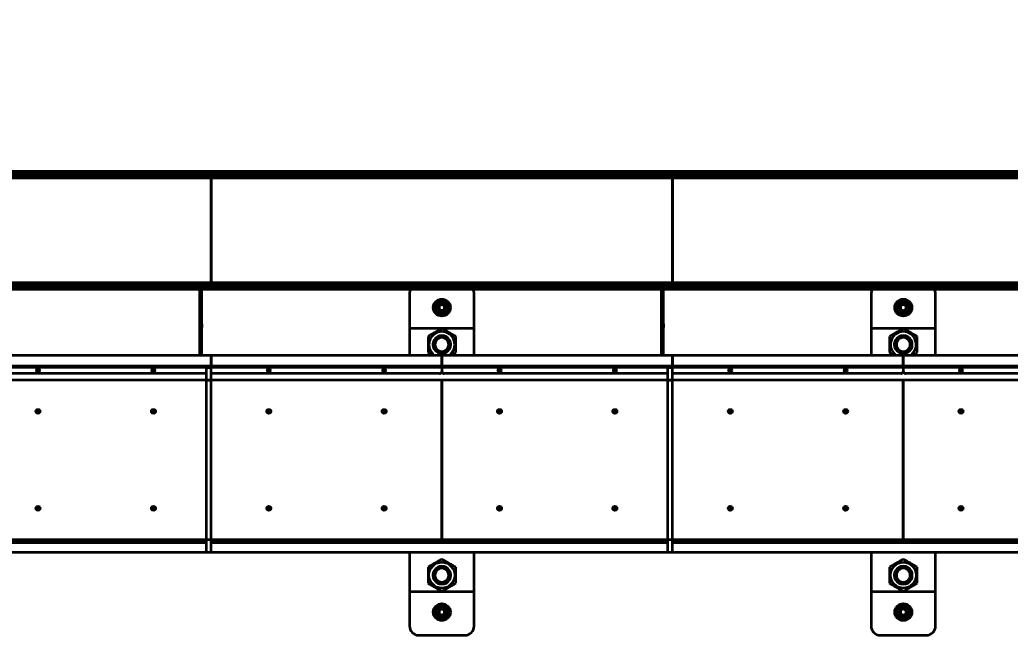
# Model space of a CAD drawing. Header units: millimetres. Extents: x 0 to 420, y 0 to 297.
# Drawn here: x 167.17 to 188.63, y 159.39 to 172.73 of the extents above; entities that cross this region are included whole.
import ezdxf

# ---------------------------------------------------------------- set-up
doc = ezdxf.new("R2010")
doc.units = ezdxf.units.MM
doc.layers.add('尺寸线层', color=150, linetype='Continuous')
doc.styles.add('SLDTEXTSTYLE2', font='TXT', dxfattribs={"width": 0.7})
doc.dimstyles.new('SLDDIMSTYLE0', dxfattribs={"dimtxt": 3.5, "dimasz": 3.302, "dimexe": 0, "dimexo": 0.0625, "dimgap": 0.875, "dimtad": 1, "dimdec": 1, "dimlfac": 100, "dimrnd": 1e-09, "dimzin": 12, "dimdsep": 46, "dimtxsty": 'SLDTEXTSTYLE2', "dimsah": 1, "dimcen": 0.09, "dimadec": 0, "dimazin": 3, "dimtfac": 1, "dimtdec": 3, "dimtofl": 0, "dimtmove": 0, "dimatfit": 3, "dimfxl": 0, "dimfrac": 2, "dimtolj": 1, "dimtzin": 12, "dimarcsym": 0})

# ---------------------------------------------------------------- blocks, each defined once
blk = doc.blocks.new('_D_6')
at = {"layer": '尺寸线层'}
for p, q in [((91.215, 164.917), (91.215, 234.192)), ((321.315, 165.187), (321.315, 234.192)), ((321.315, 233.192), (91.215, 233.192))]:
    blk.add_line(p, q, dxfattribs=at)
for points in [[(91.215, 233.192), (94.517, 232.684), (94.517, 233.7)], [(321.315, 233.192), (318.013, 233.7), (318.013, 232.684)]]:
    blk.add_solid(points, dxfattribs=at)
at = {"layer": '尺寸线层', "insert": (205.173, 237.704), "char_height": 3.5, "attachment_point": 1, "style": 'SLDTEXTSTYLE2'}
blk.add_mtext('23010', dxfattribs=at)
blk = doc.blocks.new('_D_7')
at = {"layer": '尺寸线层'}
for p, q in [((70.597, 160.402), (70.597, 246.192)), ((332.816, 175.117), (332.816, 246.192)), ((332.816, 245.192), (70.597, 245.192))]:
    blk.add_line(p, q, dxfattribs=at)
for points in [[(70.597, 245.192), (73.899, 244.684), (73.899, 245.7)], [(332.816, 245.192), (329.514, 245.7), (329.514, 244.684)]]:
    blk.add_solid(points, dxfattribs=at)
at = {"layer": '尺寸线层', "insert": (202.876, 249.704), "char_height": 3.5, "attachment_point": 1, "style": 'SLDTEXTSTYLE2'}
blk.add_mtext('26221.85', dxfattribs=at)

msp = doc.modelspace()

# ---------------------------------------------------------------- linework, layer by layer
at = {"color": 7, "linetype": 'Continuous', "lineweight": 35}
for p, q in [((171.3154, 169.4422), (161.3154, 169.4422)), ((161.3154, 169.4372), (171.3154, 169.4372)), ((171.3154, 169.4019), (161.3154, 169.4019)), ((161.3154, 169.3976), (171.3154, 169.3976)), ((171.3154, 169.3429), (161.3154, 169.3429)), ((161.3154, 169.3422), (171.3154, 169.3422)), ((161.3154, 169.3372), (171.3154, 169.3372)), ((181.3154, 169.4422), (171.3154, 169.4422)), ((171.3154, 169.4372), (171.3154, 169.4422)), ((171.3154, 169.4422), (171.3154, 169.4372)), ((171.3154, 169.4372), (171.3154, 169.4019)), ((171.3154, 169.4372), (181.3154, 169.4372)), ((171.3154, 169.4019), (171.3154, 169.4372)), ((171.3154, 169.3976), (171.3154, 169.4019)), ((181.3154, 169.4019), (171.3154, 169.4019)), ((171.3154, 169.4019), (171.3154, 169.3976)), ((171.3154, 169.3976), (181.3154, 169.3976)), ((171.3154, 169.3976), (171.3154, 169.3429)), ((171.3154, 169.3429), (171.3154, 169.3976)), ((181.3154, 169.3429), (171.3154, 169.3429)), ((171.3154, 169.3422), (171.3154, 169.3429)), ((171.3154, 169.3429), (171.3154, 169.3422)), ((171.3154, 169.3422), (181.3154, 169.3422)), ((171.3154, 169.3422), (171.3154, 169.3372)), ((171.3154, 169.3372), (171.3154, 169.3422)), ((171.3154, 169.3372), (181.3154, 169.3372)), ((171.3154, 169.3372), (171.3154, 169.2972)), ((171.3154, 169.2972), (171.3154, 169.3372)), ((181.3154, 169.4422), (181.3154, 169.4372)), ((191.3154, 169.4422), (181.3154, 169.4422)), ((181.3154, 169.4372), (181.3154, 169.4422)), ((181.3154, 169.4019), (181.3154, 169.4372)), ((181.3154, 169.4372), (181.3154, 169.4019)), ((181.3154, 169.4372), (191.3154, 169.4372)), ((181.3154, 169.4019), (181.3154, 169.3976)), ((191.3154, 169.4019), (181.3154, 169.4019)), ((181.3154, 169.3976), (181.3154, 169.4019)), ((181.3154, 169.3429), (181.3154, 169.3976)), ((181.3154, 169.3976), (191.3154, 169.3976)), ((181.3154, 169.3976), (181.3154, 169.3429)), ((181.3154, 169.3429), (181.3154, 169.3422)), ((191.3154, 169.3429), (181.3154, 169.3429)), ((181.3154, 169.3422), (181.3154, 169.3429)), ((181.3154, 169.3372), (181.3154, 169.3422)), ((181.3154, 169.3422), (191.3154, 169.3422)), ((181.3154, 169.3422), (181.3154, 169.3372)), ((181.3154, 169.2972), (181.3154, 169.3372)), ((181.3154, 169.3372), (191.3154, 169.3372)), ((181.3154, 169.3372), (181.3154, 169.2972)), ((171.3154, 169.2972), (161.3154, 169.2972)), ((171.3154, 167.0372), (171.3154, 169.2972)), ((171.3154, 169.2972), (171.3154, 167.0372)), ((181.3154, 169.2972), (171.3154, 169.2972)), ((181.3154, 169.2972), (181.3154, 167.0372)), ((191.3154, 169.2972), (181.3154, 169.2972)), ((181.3154, 167.0372), (181.3154, 169.2972)), ((161.3154, 167.0372), (171.3154, 167.0372)), ((171.3154, 166.9972), (161.3154, 166.9972)), ((171.3154, 166.9922), (161.3154, 166.9922)), ((161.3154, 166.9916), (171.3154, 166.9916)), ((171.3154, 167.0372), (171.3154, 166.9972)), ((171.3154, 166.9972), (171.3154, 167.0372)), ((171.3154, 167.0372), (181.3154, 167.0372)), ((181.3154, 166.9972), (171.3154, 166.9972)), ((171.3154, 166.9972), (171.3154, 166.9922)), ((171.3154, 166.9922), (171.3154, 166.9972)), ((181.3154, 166.9922), (171.3154, 166.9922)), ((171.3154, 166.9916), (171.3154, 166.9922)), ((171.3154, 166.9922), (171.3154, 166.9916)), ((171.3154, 166.9916), (181.3154, 166.9916)), ((171.3154, 166.9916), (171.3154, 166.9369)), ((171.3154, 166.9369), (171.3154, 166.9916)), ((181.3154, 166.9972), (181.3154, 167.0372)), ((181.3154, 167.0372), (181.3154, 166.9972)), ((181.3154, 167.0372), (191.3154, 167.0372)), ((181.3154, 166.9922), (181.3154, 166.9972)), ((191.3154, 166.9972), (181.3154, 166.9972)), ((181.3154, 166.9972), (181.3154, 166.9922)), ((181.3154, 166.9922), (181.3154, 166.9916)), ((191.3154, 166.9922), (181.3154, 166.9922)), ((181.3154, 166.9916), (181.3154, 166.9922)), ((181.3154, 166.9369), (181.3154, 166.9916)), ((181.3154, 166.9916), (191.3154, 166.9916)), ((181.3154, 166.9916), (181.3154, 166.9369)), ((171.3154, 166.9369), (161.3154, 166.9369)), ((161.3154, 166.9326), (171.3154, 166.9326)), ((171.3154, 166.8972), (161.3154, 166.8972)), ((161.3154, 166.8922), (171.3154, 166.8922)), ((171.0654, 166.8922), (171.0654, 166.1403)), ((171.1154, 166.1403), (171.1154, 166.8922)), ((171.3154, 166.9326), (171.3154, 166.9369)), ((181.3154, 166.9369), (171.3154, 166.9369)), ((171.3154, 166.9369), (171.3154, 166.9326)), ((171.3154, 166.9326), (181.3154, 166.9326)), ((171.3154, 166.9326), (171.3154, 166.8972)), ((171.3154, 166.8972), (171.3154, 166.9326)), ((181.3154, 166.8972), (171.3154, 166.8972)), ((171.3154, 166.8922), (171.3154, 166.8972)), ((171.3154, 166.8972), (171.3154, 166.8922)), ((171.3154, 166.8922), (181.3154, 166.8922)), ((175.6154, 166.7922), (175.6154, 166.0422)), ((177.0154, 166.0422), (177.0154, 166.7922)), ((181.0654, 166.8922), (181.0654, 166.1403)), ((181.1154, 166.1403), (181.1154, 166.8922)), ((181.3154, 166.9369), (181.3154, 166.9326)), ((181.3154, 166.9326), (181.3154, 166.9369)), ((191.3154, 166.9369), (181.3154, 166.9369)), ((181.3154, 166.8972), (181.3154, 166.9326)), ((181.3154, 166.9326), (191.3154, 166.9326)), ((181.3154, 166.9326), (181.3154, 166.8972)), ((181.3154, 166.8972), (181.3154, 166.8922)), ((191.3154, 166.8972), (181.3154, 166.8972)), ((181.3154, 166.8922), (181.3154, 166.8972)), ((181.3154, 166.8922), (191.3154, 166.8922)), ((185.6154, 166.7922), (185.6154, 166.0422)), ((187.0154, 166.0422), (187.0154, 166.7922)), ((176.3154, 166.5615), (176.2554, 166.5269)), ((176.3754, 166.5269), (176.3154, 166.5615)), ((186.3154, 166.5615), (186.2554, 166.5269)), ((186.3754, 166.5269), (186.3154, 166.5615)), ((176.2554, 166.5269), (176.2554, 166.4576)), ((176.2554, 166.4576), (176.3154, 166.423)), ((176.3154, 166.423), (176.3754, 166.4576)), ((176.3754, 166.4576), (176.3754, 166.5269)), ((186.2554, 166.5269), (186.2554, 166.4576)), ((186.2554, 166.4576), (186.3154, 166.423)), ((186.3154, 166.423), (186.3754, 166.4576)), ((186.3754, 166.4576), (186.3754, 166.5269)), ((171.0654, 166.1403), (171.1154, 166.1403)), ((171.0654, 166.1403), (171.0654, 166.0622)), ((171.1154, 166.1403), (171.1154, 166.0622)), ((181.0654, 166.1403), (181.1154, 166.1403)), ((181.0654, 166.1403), (181.0654, 166.0622)), ((181.1154, 166.1403), (181.1154, 166.0622)), ((171.1154, 166.0622), (171.0654, 166.0622)), ((171.0654, 166.0622), (171.0654, 165.7223)), ((171.1154, 165.7223), (171.1154, 166.0622)), ((177.0154, 166.0422), (175.6154, 166.0422)), ((175.6154, 166.0422), (175.6154, 165.4622)), ((177.0154, 165.4622), (177.0154, 166.0422)), ((181.1154, 166.0622), (181.0654, 166.0622)), ((181.0654, 166.0622), (181.0654, 165.7223)), ((181.1154, 165.7223), (181.1154, 166.0622)), ((185.6154, 166.0422), (185.6154, 165.4622)), ((187.0154, 166.0422), (185.6154, 166.0422)), ((187.0154, 165.4622), (187.0154, 166.0422)), ((171.0654, 165.7223), (171.0654, 165.6442)), ((171.1154, 165.7223), (171.0654, 165.7223)), ((171.1154, 165.6442), (171.1154, 165.7223)), ((176.1465, 165.7897), (176.3154, 165.8872)), ((176.1465, 165.7897), (176.1465, 165.5947)), ((176.3154, 165.8872), (176.4842, 165.7897)), ((176.466, 165.7022), (176.4663, 165.6895)), ((176.4842, 165.7897), (176.4842, 165.5947)), ((181.1154, 165.7223), (181.0654, 165.7223)), ((181.0654, 165.7223), (181.0654, 165.6442)), ((181.1154, 165.6442), (181.1154, 165.7223)), ((186.1465, 165.7897), (186.3154, 165.8872)), ((186.1465, 165.7897), (186.1465, 165.5947)), ((186.3154, 165.8872), (186.4842, 165.7897)), ((186.466, 165.7022), (186.4663, 165.6895)), ((186.4842, 165.7897), (186.4842, 165.5947)), ((171.1154, 165.6442), (171.0654, 165.6442)), ((171.0654, 165.6442), (171.0654, 165.4622)), ((171.1154, 165.4622), (171.1154, 165.6442)), ((176.1465, 165.5947), (176.3154, 165.4972)), ((176.3154, 165.4972), (176.4842, 165.5947)), ((181.1154, 165.6442), (181.0654, 165.6442)), ((181.0654, 165.6442), (181.0654, 165.4622)), ((181.1154, 165.4622), (181.1154, 165.6442)), ((186.1465, 165.5947), (186.3154, 165.4972)), ((186.3154, 165.4972), (186.4842, 165.5947)), ((166.3154, 165.4622), (171.3154, 165.4622)), ((171.3154, 165.2222), (171.3154, 165.4622)), ((171.3154, 165.4622), (171.3154, 165.2222)), ((171.3154, 165.4622), (176.3154, 165.4622)), ((176.3154, 165.2222), (176.3154, 165.4622)), ((176.3154, 165.4622), (181.3154, 165.4622)), ((176.3154, 165.4622), (176.3154, 165.2222)), ((181.3154, 165.2222), (181.3154, 165.4622)), ((181.3154, 165.4622), (181.3154, 165.2222)), ((181.3154, 165.4622), (186.3154, 165.4622)), ((186.3154, 165.2222), (186.3154, 165.4622)), ((186.3154, 165.4622), (191.3154, 165.4622)), ((186.3154, 165.4622), (186.3154, 165.2222)), ((171.3154, 165.2222), (166.3154, 165.2222)), ((166.3154, 165.2022), (171.3154, 165.2022)), ((171.2154, 165.1922), (166.3154, 165.1922)), ((171.2154, 165.0622), (166.3654, 165.0622)), ((171.2154, 164.9172), (171.2154, 165.1922)), ((171.2154, 165.1922), (171.3154, 165.1922)), ((171.3154, 165.2222), (171.3154, 165.2022)), ((176.3154, 165.2222), (171.3154, 165.2222)), ((171.3154, 165.2022), (171.3154, 165.2222)), ((171.3154, 165.1922), (171.3154, 165.2022)), ((171.3154, 165.2022), (176.3154, 165.2022)), ((171.3154, 165.2022), (171.3154, 165.1922)), ((171.3154, 164.9172), (171.3154, 165.1922)), ((176.3154, 165.1922), (171.3154, 165.1922)), ((176.2654, 165.0622), (171.3154, 165.0622)), ((181.3154, 165.2222), (176.3154, 165.2222)), ((176.3154, 165.2222), (176.3154, 165.2022)), ((176.3154, 165.2022), (176.3154, 165.2222)), ((176.3154, 165.2022), (181.3154, 165.2022)), ((176.3154, 165.1922), (176.3154, 165.2022)), ((176.3154, 165.2022), (176.3154, 165.1922)), ((176.3154, 165.1922), (176.3154, 165.1122)), ((176.3154, 165.1922), (176.3154, 165.1122)), ((181.2154, 165.1922), (176.3154, 165.1922)), ((181.2154, 165.0622), (176.3654, 165.0622)), ((181.2154, 165.1922), (181.3154, 165.1922)), ((181.2154, 164.9172), (181.2154, 165.1922)), ((181.3154, 165.2222), (181.3154, 165.2022)), ((186.3154, 165.2222), (181.3154, 165.2222)), ((181.3154, 165.2022), (181.3154, 165.2222)), ((181.3154, 165.1922), (181.3154, 165.2022)), ((181.3154, 165.2022), (186.3154, 165.2022)), ((181.3154, 165.2022), (181.3154, 165.1922)), ((181.3154, 164.9172), (181.3154, 165.1922)), ((186.3154, 165.1922), (181.3154, 165.1922)), ((186.2654, 165.0622), (181.3154, 165.0622)), ((186.3154, 165.2222), (186.3154, 165.2022)), ((191.3154, 165.2222), (186.3154, 165.2222)), ((186.3154, 165.2022), (186.3154, 165.2222)), ((186.3154, 165.2022), (191.3154, 165.2022)), ((186.3154, 165.1922), (186.3154, 165.2022)), ((186.3154, 165.2022), (186.3154, 165.1922)), ((186.3154, 165.1922), (186.3154, 165.1122)), ((186.3154, 165.1922), (186.3154, 165.1122)), ((191.2154, 165.1922), (186.3154, 165.1922)), ((191.2154, 165.0622), (186.3654, 165.0622)), ((171.3154, 164.9172), (166.3154, 164.9172)), ((171.2154, 161.4672), (171.2154, 164.9172)), ((171.2154, 164.9172), (171.3154, 164.9172)), ((176.3154, 164.9172), (171.3154, 164.9172)), ((171.3154, 161.4672), (171.3154, 164.9172)), ((176.3154, 161.4672), (176.3154, 164.9172)), ((176.3154, 164.9172), (176.3154, 161.4672)), ((181.3154, 164.9172), (176.3154, 164.9172)), ((181.2154, 161.4672), (181.2154, 164.9172)), ((181.2154, 164.9172), (181.3154, 164.9172)), ((186.3154, 164.9172), (181.3154, 164.9172)), ((181.3154, 161.4672), (181.3154, 164.9172)), ((186.3154, 161.4672), (186.3154, 164.9172)), ((186.3154, 164.9172), (186.3154, 161.4672)), ((191.3154, 164.9172), (186.3154, 164.9172)), ((161.3154, 161.4422), (171.2154, 161.4422)), ((171.2154, 161.3922), (161.3154, 161.3922)), ((166.3154, 161.4672), (171.3154, 161.4672)), ((171.2154, 161.4672), (171.3154, 161.4672)), ((171.2154, 161.1922), (171.2154, 161.4672)), ((171.3154, 161.4672), (176.3154, 161.4672)), ((171.3154, 161.1922), (171.3154, 161.4672)), ((171.3154, 161.4422), (181.2154, 161.4422)), ((181.2154, 161.3922), (171.3154, 161.3922)), ((176.3154, 161.4672), (181.3154, 161.4672)), ((181.2154, 161.4672), (181.3154, 161.4672)), ((181.2154, 161.1922), (181.2154, 161.4672)), ((181.3154, 161.4672), (186.3154, 161.4672)), ((181.3154, 161.1922), (181.3154, 161.4672)), ((181.3154, 161.4422), (191.2154, 161.4422)), ((191.2154, 161.3922), (181.3154, 161.3922)), ((186.3154, 161.4672), (191.3154, 161.4672)), ((161.3154, 161.1922), (171.2154, 161.1922)), ((171.2154, 161.1922), (171.3154, 161.1922)), ((171.3154, 161.1922), (181.2154, 161.1922)), ((175.6154, 161.1922), (175.6154, 160.3422)), ((177.0154, 160.3422), (177.0154, 161.1922)), ((181.2154, 161.1922), (181.3154, 161.1922)), ((181.3154, 161.1922), (191.2154, 161.1922)), ((185.6154, 161.1922), (185.6154, 160.3422)), ((187.0154, 160.3422), (187.0154, 161.1922)), ((176.1655, 160.8007), (176.1465, 160.7897)), ((176.1465, 160.7897), (176.1465, 160.7678)), ((176.3154, 160.8872), (176.2964, 160.8763)), ((176.3344, 160.8763), (176.3154, 160.8872)), ((176.4842, 160.7897), (176.4652, 160.8007)), ((176.4842, 160.7897), (176.4842, 160.7678)), ((186.1655, 160.8007), (186.1465, 160.7897)), ((186.1465, 160.7897), (186.1465, 160.7678)), ((186.3154, 160.8872), (186.2964, 160.8763)), ((186.3344, 160.8763), (186.3154, 160.8872)), ((186.4842, 160.7897), (186.4652, 160.8007)), ((186.4842, 160.7897), (186.4842, 160.7678)), ((176.1465, 160.6167), (176.1465, 160.5947)), ((176.1655, 160.5838), (176.1465, 160.5947)), ((176.4842, 160.5947), (176.4652, 160.5838)), ((176.4659, 160.7039), (176.4659, 160.6809)), ((176.4842, 160.6167), (176.4842, 160.5947)), ((186.1465, 160.6167), (186.1465, 160.5947)), ((186.1655, 160.5838), (186.1465, 160.5947)), ((186.4842, 160.5947), (186.4652, 160.5838)), ((186.4659, 160.7039), (186.4659, 160.6809)), ((186.4842, 160.6167), (186.4842, 160.5947)), ((175.6154, 160.3422), (177.0154, 160.3422)), ((175.6154, 160.3422), (175.6154, 159.5922)), ((176.3154, 160.4972), (176.2964, 160.5082)), ((176.3344, 160.5082), (176.3154, 160.4972)), ((177.0154, 159.5922), (177.0154, 160.3422)), ((185.6154, 160.3422), (187.0154, 160.3422)), ((185.6154, 160.3422), (185.6154, 159.5922)), ((186.3154, 160.4972), (186.2964, 160.5082)), ((186.3344, 160.5082), (186.3154, 160.4972)), ((187.0154, 159.5922), (187.0154, 160.3422)), ((176.3154, 159.9615), (176.2554, 159.9269)), ((176.2554, 159.9269), (176.2554, 159.8576)), ((176.3754, 159.9269), (176.3154, 159.9615)), ((176.3754, 159.8576), (176.3754, 159.9269)), ((186.3154, 159.9615), (186.2554, 159.9269)), ((186.2554, 159.9269), (186.2554, 159.8576)), ((186.3754, 159.9269), (186.3154, 159.9615)), ((186.3754, 159.8576), (186.3754, 159.9269)), ((176.2554, 159.8576), (176.3154, 159.823)), ((176.3154, 159.823), (176.3754, 159.8576)), ((186.2554, 159.8576), (186.3154, 159.823)), ((186.3154, 159.823), (186.3754, 159.8576)), ((175.8154, 159.3922), (176.8154, 159.3922)), ((185.8154, 159.3922), (186.8154, 159.3922))]:
    msp.add_line(p, q, dxfattribs=at)
at = {"color": 7, "linetype": 'Continuous', "lineweight": 35, "flags": 128}
for points in [[(176.3771, 165.83), (176.3905, 165.8232), (176.4044, 165.8142)], [(186.3771, 165.83), (186.3905, 165.8232), (186.4044, 165.8142)], [(176.2451, 165.5586), (176.2427, 165.5599), (176.2336, 165.5653)], [(176.4014, 165.5682), (176.3995, 165.5668), (176.3816, 165.5565)], [(186.2451, 165.5586), (186.2427, 165.5599), (186.2336, 165.5653)], [(186.4014, 165.5682), (186.3995, 165.5668), (186.3816, 165.5565)], [(176.2276, 160.8151), (176.2379, 160.8219), (176.2533, 160.8299)], [(186.2276, 160.8151), (186.2379, 160.8219), (186.2533, 160.8299)], [(176.1647, 160.683), (176.1651, 160.7066), (176.1655, 160.7106)], [(186.1647, 160.683), (186.1651, 160.7066), (186.1655, 160.7106)]]:
    msp.add_lwpolyline(points, dxfattribs=at)
at = {"color": 7, "linetype": 'Continuous', "lineweight": 35}
for centre, radius in [((176.3154, 166.4922), 0.185), ((176.3154, 166.4922), 0.1385), ((176.3154, 166.4922), 0.1), ((186.3154, 166.4922), 0.185), ((186.3154, 166.4922), 0.1385), ((186.3154, 166.4922), 0.1), ((167.5654, 165.1322), 0.035), ((167.5654, 165.1322), 0.025), ((170.0654, 165.1322), 0.035), ((170.0654, 165.1322), 0.025), ((172.5654, 165.1322), 0.035), ((172.5654, 165.1322), 0.025), ((175.0654, 165.1322), 0.035), ((175.0654, 165.1322), 0.025), ((177.5654, 165.1322), 0.035), ((177.5654, 165.1322), 0.025), ((180.0654, 165.1322), 0.035), ((180.0654, 165.1322), 0.025), ((182.5654, 165.1322), 0.035), ((182.5654, 165.1322), 0.025), ((185.0654, 165.1322), 0.035), ((185.0654, 165.1322), 0.025), ((187.5654, 165.1322), 0.035), ((187.5654, 165.1322), 0.025), ((167.5654, 164.2422), 0.045), ((167.5654, 164.2422), 0.0275), ((167.5654, 164.2422), 0.021), ((170.0654, 164.2422), 0.045), ((170.0654, 164.2422), 0.0275), ((170.0654, 164.2422), 0.021), ((172.5654, 164.2422), 0.045), ((172.5654, 164.2422), 0.0275), ((172.5654, 164.2422), 0.021), ((175.0654, 164.2422), 0.045), ((175.0654, 164.2422), 0.0275), ((175.0654, 164.2422), 0.021), ((177.5654, 164.2422), 0.045), ((177.5654, 164.2422), 0.0275), ((177.5654, 164.2422), 0.021), ((180.0654, 164.2422), 0.045), ((180.0654, 164.2422), 0.0275), ((180.0654, 164.2422), 0.021), ((182.5654, 164.2422), 0.045), ((182.5654, 164.2422), 0.0275), ((182.5654, 164.2422), 0.021), ((185.0654, 164.2422), 0.045), ((185.0654, 164.2422), 0.0275), ((185.0654, 164.2422), 0.021), ((187.5654, 164.2422), 0.045), ((187.5654, 164.2422), 0.0275), ((187.5654, 164.2422), 0.021), ((167.5654, 162.1422), 0.045), ((167.5654, 162.1422), 0.0275), ((167.5654, 162.1422), 0.021), ((170.0654, 162.1422), 0.045), ((170.0654, 162.1422), 0.0275), ((170.0654, 162.1422), 0.021), ((172.5654, 162.1422), 0.045), ((172.5654, 162.1422), 0.0275), ((172.5654, 162.1422), 0.021), ((175.0654, 162.1422), 0.045), ((175.0654, 162.1422), 0.0275), ((175.0654, 162.1422), 0.021), ((177.5654, 162.1422), 0.045), ((177.5654, 162.1422), 0.0275), ((177.5654, 162.1422), 0.021), ((180.0654, 162.1422), 0.045), ((180.0654, 162.1422), 0.0275), ((180.0654, 162.1422), 0.021), ((182.5654, 162.1422), 0.045), ((182.5654, 162.1422), 0.0275), ((182.5654, 162.1422), 0.021), ((185.0654, 162.1422), 0.045), ((185.0654, 162.1422), 0.0275), ((185.0654, 162.1422), 0.021), ((187.5654, 162.1422), 0.045), ((187.5654, 162.1422), 0.0275), ((187.5654, 162.1422), 0.021), ((176.3154, 160.6922), 0.2795), ((186.3154, 160.6922), 0.2795), ((176.3154, 160.6922), 0.185), ((186.3154, 160.6922), 0.185), ((176.3154, 159.8922), 0.185), ((176.3154, 159.8922), 0.1385), ((176.3154, 159.8922), 0.1), ((186.3154, 159.8922), 0.185), ((186.3154, 159.8922), 0.1385), ((186.3154, 159.8922), 0.1)]:
    msp.add_circle(centre, radius, dxfattribs=at)
for centre, radius, start, end in [((175.8154, 166.7922), 0.2, 150, 180), ((176.8154, 166.7922), 0.2, 0, 30), ((185.8154, 166.7922), 0.2, 150, 180), ((186.8154, 166.7922), 0.2, 0, 30), ((176.3154, 165.6922), 0.2795, 304.62404, 235.37596), ((186.3154, 165.6922), 0.2795, 304.62404, 235.37596), ((176.3154, 165.6922), 0.195, 150, 210), ((176.3154, 165.6922), 0.195, 90, 150), ((176.3154, 165.6922), 0.151, 176.50763, 187.52903), ((176.3154, 165.6922), 0.15, 120, 180), ((176.3154, 165.6922), 0.15, 180, 240), ((176.3154, 165.6922), 0.15, 60, 120), ((176.3154, 165.6922), 0.195, 30, 90), ((176.3154, 165.6922), 0.15, 0, 60), ((176.3154, 165.6922), 0.15, 300, 0), ((176.3154, 165.6922), 0.195, 330, 30), ((186.3154, 165.6922), 0.195, 150, 210), ((186.3154, 165.6922), 0.195, 90, 150), ((186.3154, 165.6922), 0.151, 176.50763, 187.52903), ((186.3154, 165.6922), 0.15, 120, 180), ((186.3154, 165.6922), 0.15, 180, 240), ((186.3154, 165.6922), 0.15, 60, 120), ((186.3154, 165.6922), 0.195, 30, 90), ((186.3154, 165.6922), 0.15, 0, 60), ((186.3154, 165.6922), 0.15, 300, 0), ((186.3154, 165.6922), 0.195, 330, 30), ((176.3154, 165.6922), 0.195, 210, 270), ((176.3154, 165.6922), 0.15, 240, 300), ((176.3154, 165.6922), 0.195, 270, 330), ((186.3154, 165.6922), 0.195, 210, 270), ((186.3154, 165.6922), 0.15, 240, 300), ((186.3154, 165.6922), 0.195, 270, 330), ((176.2654, 165.1122), 0.05, 270, 0), ((176.3654, 165.1122), 0.05, 180, 270), ((186.2654, 165.1122), 0.05, 270, 0), ((186.3654, 165.1122), 0.05, 180, 270), ((176.3154, 160.6922), 0.195, 150, 210), ((176.3154, 160.6922), 0.195, 90, 150), ((176.3154, 160.6922), 0.15, 120, 180), ((176.3154, 160.6922), 0.15, 60, 120), ((176.3154, 160.6922), 0.195, 30, 90), ((176.3154, 160.6922), 0.15, 0, 60), ((176.3154, 160.6922), 0.195, 330, 30), ((186.3154, 160.6922), 0.195, 150, 210), ((186.3154, 160.6922), 0.195, 90, 150), ((186.3154, 160.6922), 0.15, 120, 180), ((186.3154, 160.6922), 0.15, 60, 120), ((186.3154, 160.6922), 0.195, 30, 90), ((186.3154, 160.6922), 0.15, 0, 60), ((186.3154, 160.6922), 0.195, 330, 30), ((176.3154, 160.6922), 0.195, 210, 270), ((176.3154, 160.6922), 0.151, 183.49237, 185.23986), ((176.3154, 160.6922), 0.15, 180, 240), ((176.3154, 160.6922), 0.15, 240, 300), ((176.3154, 160.6922), 0.195, 270, 330), ((176.3154, 160.6922), 0.15, 300, 0), ((186.3154, 160.6922), 0.195, 210, 270), ((186.3154, 160.6922), 0.151, 183.49237, 185.23986), ((186.3154, 160.6922), 0.15, 180, 240), ((186.3154, 160.6922), 0.15, 240, 300), ((186.3154, 160.6922), 0.195, 270, 330), ((186.3154, 160.6922), 0.15, 300, 0), ((175.8154, 159.5922), 0.2, 180, 270), ((176.8154, 159.5922), 0.2, 270, 0), ((185.8154, 159.5922), 0.2, 180, 270), ((186.8154, 159.5922), 0.2, 270, 0)]:
    msp.add_arc(centre, radius, start, end, dxfattribs=at)
for points, knots in [([(176.3154, 166.6654), (176.3024, 166.6579), (176.276, 166.6427), (176.237, 166.6202), (176.1998, 166.5987), (176.1769, 166.5855), (176.1654, 166.5788)], [0, 0, 0, 0, 0.2646136, 0.5349658, 0.7653524, 1, 1, 1, 1]), ([(176.1654, 166.5788), (176.1654, 166.5638), (176.1654, 166.5334), (176.1654, 166.4884), (176.1654, 166.4453), (176.1654, 166.419), (176.1654, 166.4056)], [0, 0, 0, 0, 0.2646136, 0.5349658, 0.7653524, 1, 1, 1, 1]), ([(176.4654, 166.5788), (176.4524, 166.5864), (176.426, 166.6016), (176.387, 166.6241), (176.3498, 166.6456), (176.3269, 166.6588), (176.3154, 166.6654)], [0, 0, 0, 0, 0.2646136, 0.5349658, 0.7653524, 1, 1, 1, 1]), ([(176.4654, 166.4056), (176.4654, 166.4207), (176.4654, 166.4511), (176.4654, 166.4961), (176.4654, 166.5391), (176.4654, 166.5655), (176.4654, 166.5788)], [0, 0, 0, 0, 0.2646136, 0.5349658, 0.7653524, 1, 1, 1, 1]), ([(186.3154, 166.6654), (186.3024, 166.6579), (186.276, 166.6427), (186.237, 166.6202), (186.1998, 166.5987), (186.1769, 166.5855), (186.1654, 166.5788)], [0, 0, 0, 0, 0.2646136, 0.5349658, 0.7653524, 1, 1, 1, 1]), ([(186.1654, 166.5788), (186.1654, 166.5638), (186.1654, 166.5334), (186.1654, 166.4884), (186.1654, 166.4453), (186.1654, 166.419), (186.1654, 166.4056)], [0, 0, 0, 0, 0.2646136, 0.5349658, 0.7653524, 1, 1, 1, 1]), ([(186.4654, 166.5788), (186.4524, 166.5864), (186.426, 166.6016), (186.387, 166.6241), (186.3498, 166.6456), (186.3269, 166.6588), (186.3154, 166.6654)], [0, 0, 0, 0, 0.2646136, 0.5349658, 0.7653524, 1, 1, 1, 1]), ([(186.4654, 166.4056), (186.4654, 166.4207), (186.4654, 166.4511), (186.4654, 166.4961), (186.4654, 166.5391), (186.4654, 166.5655), (186.4654, 166.5788)], [0, 0, 0, 0, 0.2646136, 0.5349658, 0.7653524, 1, 1, 1, 1]), ([(176.1654, 166.4056), (176.1784, 166.3981), (176.2047, 166.3829), (176.2437, 166.3604), (176.281, 166.3389), (176.3038, 166.3257), (176.3154, 166.319)], [0, 0, 0, 0, 0.2646136, 0.5349658, 0.7653524, 1, 1, 1, 1]), ([(176.3154, 166.319), (176.3284, 166.3266), (176.3547, 166.3417), (176.3937, 166.3643), (176.431, 166.3858), (176.4538, 166.399), (176.4654, 166.4056)], [0, 0, 0, 0, 0.2646136, 0.5349658, 0.7653524, 1, 1, 1, 1]), ([(186.1654, 166.4056), (186.1784, 166.3981), (186.2047, 166.3829), (186.2437, 166.3604), (186.281, 166.3389), (186.3038, 166.3257), (186.3154, 166.319)], [0, 0, 0, 0, 0.2646136, 0.5349658, 0.7653524, 1, 1, 1, 1]), ([(186.3154, 166.319), (186.3284, 166.3266), (186.3547, 166.3417), (186.3937, 166.3643), (186.431, 166.3858), (186.4538, 166.399), (186.4654, 166.4056)], [0, 0, 0, 0, 0.2646136, 0.5349658, 0.7653524, 1, 1, 1, 1]), ([(176.3154, 166.0387), (176.3024, 166.0312), (176.2765, 166.0162), (176.2366, 165.9932), (176.1959, 165.9697), (176.145, 165.9403), (176.0841, 165.9051), (176.0384, 165.8788), (176.0154, 165.8654)], [0, 0, 0, 0, 0.1323418, 0.2646462, 0.3999105, 0.5351505, 0.7654456, 1, 1, 1, 1]), ([(176.6154, 165.8654), (176.6024, 165.8729), (176.5765, 165.8879), (176.5366, 165.9109), (176.4959, 165.9344), (176.445, 165.9638), (176.3841, 165.999), (176.3384, 166.0253), (176.3154, 166.0387)], [0, 0, 0, 0, 0.1323418, 0.2646462, 0.3999105, 0.5351505, 0.7654456, 1, 1, 1, 1]), ([(186.3154, 166.0387), (186.3024, 166.0312), (186.2765, 166.0162), (186.2366, 165.9932), (186.1959, 165.9697), (186.145, 165.9403), (186.0841, 165.9051), (186.0384, 165.8788), (186.0154, 165.8654)], [0, 0, 0, 0, 0.1323418, 0.2646462, 0.3999105, 0.5351505, 0.7654456, 1, 1, 1, 1]), ([(186.6154, 165.8654), (186.6024, 165.8729), (186.5765, 165.8879), (186.5366, 165.9109), (186.4959, 165.9344), (186.445, 165.9638), (186.3841, 165.999), (186.3384, 166.0253), (186.3154, 166.0387)], [0, 0, 0, 0, 0.1323418, 0.2646462, 0.3999105, 0.5351505, 0.7654456, 1, 1, 1, 1]), ([(176.0154, 165.8654), (176.0154, 165.8505), (176.0154, 165.8205), (176.0154, 165.7745), (176.0154, 165.7275), (176.0154, 165.6688), (176.0154, 165.5984), (176.0154, 165.5457), (176.0154, 165.519)], [0, 0, 0, 0, 0.1323418, 0.2646462, 0.3999105, 0.5351505, 0.7654456, 1, 1, 1, 1]), ([(176.2404, 165.8221), (176.2278, 165.8149), (176.2027, 165.8004), (176.1778, 165.786), (176.1654, 165.7788)], [0, 0, 0, 0, 0.4977806, 1, 1, 1, 1]), ([(176.1654, 165.7788), (176.1654, 165.7646), (176.1654, 165.7359), (176.1654, 165.7068), (176.1654, 165.6922)], [0, 0, 0, 0, 0.4981128, 1, 1, 1, 1]), ([(176.1654, 165.6922), (176.1654, 165.6778), (176.1654, 165.6487), (176.1654, 165.62), (176.1654, 165.6056)], [0, 0, 0, 0, 0.4977806, 1, 1, 1, 1]), ([(176.3154, 165.8654), (176.303, 165.8583), (176.2782, 165.844), (176.253, 165.8294), (176.2404, 165.8221)], [0, 0, 0, 0, 0.4981128, 1, 1, 1, 1]), ([(176.3904, 165.8221), (176.3778, 165.8294), (176.3527, 165.8439), (176.3278, 165.8582), (176.3154, 165.8654)], [0, 0, 0, 0, 0.4977806, 1, 1, 1, 1]), ([(176.4654, 165.7788), (176.453, 165.786), (176.4282, 165.8003), (176.403, 165.8149), (176.3904, 165.8221)], [0, 0, 0, 0, 0.4981128, 1, 1, 1, 1]), ([(176.4654, 165.6922), (176.4654, 165.7067), (176.4654, 165.7358), (176.4654, 165.7644), (176.4654, 165.7788)], [0, 0, 0, 0, 0.4977806, 1, 1, 1, 1]), ([(176.4654, 165.6056), (176.4654, 165.6199), (176.4654, 165.6486), (176.4654, 165.6777), (176.4654, 165.6922)], [0, 0, 0, 0, 0.4981128, 1, 1, 1, 1]), ([(176.6154, 165.519), (176.6154, 165.534), (176.6154, 165.5639), (176.6154, 165.61), (176.6154, 165.657), (176.6154, 165.7157), (176.6154, 165.7861), (176.6154, 165.8388), (176.6154, 165.8654)], [0, 0, 0, 0, 0.1323418, 0.2646462, 0.3999105, 0.5351505, 0.7654456, 1, 1, 1, 1]), ([(186.0154, 165.8654), (186.0154, 165.8505), (186.0154, 165.8205), (186.0154, 165.7745), (186.0154, 165.7275), (186.0154, 165.6688), (186.0154, 165.5984), (186.0154, 165.5457), (186.0154, 165.519)], [0, 0, 0, 0, 0.1323418, 0.2646462, 0.3999105, 0.5351505, 0.7654456, 1, 1, 1, 1]), ([(186.2404, 165.8221), (186.2278, 165.8149), (186.2027, 165.8004), (186.1778, 165.786), (186.1654, 165.7788)], [0, 0, 0, 0, 0.4977806, 1, 1, 1, 1]), ([(186.1654, 165.7788), (186.1654, 165.7646), (186.1654, 165.7359), (186.1654, 165.7068), (186.1654, 165.6922)], [0, 0, 0, 0, 0.4981128, 1, 1, 1, 1]), ([(186.1654, 165.6922), (186.1654, 165.6778), (186.1654, 165.6487), (186.1654, 165.62), (186.1654, 165.6056)], [0, 0, 0, 0, 0.4977806, 1, 1, 1, 1]), ([(186.3154, 165.8654), (186.303, 165.8583), (186.2782, 165.844), (186.253, 165.8294), (186.2404, 165.8221)], [0, 0, 0, 0, 0.4981128, 1, 1, 1, 1]), ([(186.3904, 165.8221), (186.3778, 165.8294), (186.3527, 165.8439), (186.3278, 165.8582), (186.3154, 165.8654)], [0, 0, 0, 0, 0.4977806, 1, 1, 1, 1]), ([(186.4654, 165.7788), (186.453, 165.786), (186.4282, 165.8003), (186.403, 165.8149), (186.3904, 165.8221)], [0, 0, 0, 0, 0.4981128, 1, 1, 1, 1]), ([(186.4654, 165.6922), (186.4654, 165.7067), (186.4654, 165.7358), (186.4654, 165.7644), (186.4654, 165.7788)], [0, 0, 0, 0, 0.4977806, 1, 1, 1, 1]), ([(186.4654, 165.6056), (186.4654, 165.6199), (186.4654, 165.6486), (186.4654, 165.6777), (186.4654, 165.6922)], [0, 0, 0, 0, 0.4981128, 1, 1, 1, 1]), ([(186.6154, 165.519), (186.6154, 165.534), (186.6154, 165.5639), (186.6154, 165.61), (186.6154, 165.657), (186.6154, 165.7157), (186.6154, 165.7861), (186.6154, 165.8388), (186.6154, 165.8654)], [0, 0, 0, 0, 0.1323418, 0.2646462, 0.3999105, 0.5351505, 0.7654456, 1, 1, 1, 1]), ([(176.0154, 165.519), (176.0283, 165.5115), (176.0543, 165.4966), (176.0872, 165.4776), (176.1071, 165.4661), (176.1137, 165.4622)], [0, 0, 0, 0, 0.4009566, 0.8017998, 1, 1, 1, 1]), ([(176.1654, 165.6056), (176.1777, 165.5985), (176.2026, 165.5842), (176.2277, 165.5696), (176.2404, 165.5623)], [0, 0, 0, 0, 0.4981128, 1, 1, 1, 1]), ([(176.2404, 165.5623), (176.2529, 165.5551), (176.2781, 165.5406), (176.3029, 165.5262), (176.3154, 165.519)], [0, 0, 0, 0, 0.4977806, 1, 1, 1, 1]), ([(176.3154, 165.519), (176.3277, 165.5262), (176.3526, 165.5405), (176.3777, 165.555), (176.3904, 165.5623)], [0, 0, 0, 0, 0.4981128, 1, 1, 1, 1]), ([(176.3904, 165.5623), (176.4029, 165.5696), (176.4281, 165.5841), (176.4529, 165.5984), (176.4654, 165.6056)], [0, 0, 0, 0, 0.4977806, 1, 1, 1, 1]), ([(176.517, 165.4622), (176.5266, 165.4678), (176.56, 165.4871), (176.5924, 165.5058), (176.6154, 165.519)], [0, 0, 0, 0, 0.2885167, 1, 1, 1, 1]), ([(186.0154, 165.519), (186.0283, 165.5115), (186.0543, 165.4966), (186.0872, 165.4776), (186.1071, 165.4661), (186.1137, 165.4622)], [0, 0, 0, 0, 0.4009566, 0.8017998, 1, 1, 1, 1]), ([(186.1654, 165.6056), (186.1777, 165.5985), (186.2026, 165.5842), (186.2277, 165.5696), (186.2404, 165.5623)], [0, 0, 0, 0, 0.4981128, 1, 1, 1, 1]), ([(186.2404, 165.5623), (186.2529, 165.5551), (186.2781, 165.5406), (186.3029, 165.5262), (186.3154, 165.519)], [0, 0, 0, 0, 0.4977806, 1, 1, 1, 1]), ([(186.3154, 165.519), (186.3277, 165.5262), (186.3526, 165.5405), (186.3777, 165.555), (186.3904, 165.5623)], [0, 0, 0, 0, 0.4981128, 1, 1, 1, 1]), ([(186.3904, 165.5623), (186.4029, 165.5696), (186.4281, 165.5841), (186.4529, 165.5984), (186.4654, 165.6056)], [0, 0, 0, 0, 0.4977806, 1, 1, 1, 1]), ([(186.517, 165.4622), (186.5266, 165.4678), (186.56, 165.4871), (186.5924, 165.5058), (186.6154, 165.519)], [0, 0, 0, 0, 0.2885167, 1, 1, 1, 1]), ([(176.3154, 161.0387), (176.3024, 161.0312), (176.2765, 161.0162), (176.2366, 160.9932), (176.1959, 160.9697), (176.145, 160.9403), (176.0841, 160.9051), (176.0384, 160.8788), (176.0154, 160.8654)], [0, 0, 0, 0, 0.1323418, 0.2646462, 0.3999105, 0.5351505, 0.7654456, 1, 1, 1, 1]), ([(176.6154, 160.8654), (176.6024, 160.8729), (176.5765, 160.8879), (176.5366, 160.9109), (176.4959, 160.9344), (176.445, 160.9638), (176.3841, 160.999), (176.3384, 161.0253), (176.3154, 161.0387)], [0, 0, 0, 0, 0.1323418, 0.2646462, 0.3999105, 0.5351505, 0.7654456, 1, 1, 1, 1]), ([(186.3154, 161.0387), (186.3024, 161.0312), (186.2765, 161.0162), (186.2366, 160.9932), (186.1959, 160.9697), (186.145, 160.9403), (186.0841, 160.9051), (186.0384, 160.8788), (186.0154, 160.8654)], [0, 0, 0, 0, 0.1323418, 0.2646462, 0.3999105, 0.5351505, 0.7654456, 1, 1, 1, 1]), ([(186.6154, 160.8654), (186.6024, 160.8729), (186.5765, 160.8879), (186.5366, 160.9109), (186.4959, 160.9344), (186.445, 160.9638), (186.3841, 160.999), (186.3384, 161.0253), (186.3154, 161.0387)], [0, 0, 0, 0, 0.1323418, 0.2646462, 0.3999105, 0.5351505, 0.7654456, 1, 1, 1, 1]), ([(176.0154, 160.8654), (176.0154, 160.8505), (176.0154, 160.8205), (176.0154, 160.7745), (176.0154, 160.7275), (176.0154, 160.6688), (176.0154, 160.5984), (176.0154, 160.5457), (176.0154, 160.519)], [0, 0, 0, 0, 0.13234181, 0.2646462, 0.39991053, 0.53515046, 0.76544562, 1, 1, 1, 1]), ([(176.2404, 160.8221), (176.2278, 160.8149), (176.2027, 160.8004), (176.1778, 160.786), (176.1654, 160.7788)], [0, 0, 0, 0, 0.4977806, 1, 1, 1, 1]), ([(176.1654, 160.7788), (176.1654, 160.7646), (176.1654, 160.7359), (176.1654, 160.7068), (176.1654, 160.6922)], [0, 0, 0, 0, 0.4981128, 1, 1, 1, 1]), ([(176.3154, 160.8654), (176.303, 160.8583), (176.2782, 160.844), (176.253, 160.8294), (176.2404, 160.8221)], [0, 0, 0, 0, 0.4981128, 1, 1, 1, 1]), ([(176.3904, 160.8221), (176.3778, 160.8294), (176.3527, 160.8439), (176.3278, 160.8582), (176.3154, 160.8654)], [0, 0, 0, 0, 0.4977806, 1, 1, 1, 1]), ([(176.4654, 160.7788), (176.453, 160.786), (176.4282, 160.8003), (176.403, 160.8149), (176.3904, 160.8221)], [0, 0, 0, 0, 0.4981128, 1, 1, 1, 1]), ([(176.4654, 160.6922), (176.4654, 160.7067), (176.4654, 160.7358), (176.4654, 160.7644), (176.4654, 160.7788)], [0, 0, 0, 0, 0.4977806, 1, 1, 1, 1]), ([(176.6154, 160.519), (176.6154, 160.534), (176.6154, 160.5639), (176.6154, 160.61), (176.6154, 160.657), (176.6154, 160.7157), (176.6154, 160.7861), (176.6154, 160.8388), (176.6154, 160.8654)], [0, 0, 0, 0, 0.1323418, 0.2646462, 0.3999105, 0.5351505, 0.7654456, 1, 1, 1, 1]), ([(186.0154, 160.8654), (186.0154, 160.8505), (186.0154, 160.8205), (186.0154, 160.7745), (186.0154, 160.7275), (186.0154, 160.6688), (186.0154, 160.5984), (186.0154, 160.5457), (186.0154, 160.519)], [0, 0, 0, 0, 0.13234181, 0.2646462, 0.39991053, 0.53515046, 0.76544562, 1, 1, 1, 1]), ([(186.2404, 160.8221), (186.2278, 160.8149), (186.2027, 160.8004), (186.1778, 160.786), (186.1654, 160.7788)], [0, 0, 0, 0, 0.4977806, 1, 1, 1, 1]), ([(186.1654, 160.7788), (186.1654, 160.7646), (186.1654, 160.7359), (186.1654, 160.7068), (186.1654, 160.6922)], [0, 0, 0, 0, 0.4981128, 1, 1, 1, 1]), ([(186.3154, 160.8654), (186.303, 160.8583), (186.2782, 160.844), (186.253, 160.8294), (186.2404, 160.8221)], [0, 0, 0, 0, 0.4981128, 1, 1, 1, 1]), ([(186.3904, 160.8221), (186.3778, 160.8294), (186.3527, 160.8439), (186.3278, 160.8582), (186.3154, 160.8654)], [0, 0, 0, 0, 0.4977806, 1, 1, 1, 1]), ([(186.4654, 160.7788), (186.453, 160.786), (186.4282, 160.8003), (186.403, 160.8149), (186.3904, 160.8221)], [0, 0, 0, 0, 0.4981128, 1, 1, 1, 1]), ([(186.4654, 160.6922), (186.4654, 160.7067), (186.4654, 160.7358), (186.4654, 160.7644), (186.4654, 160.7788)], [0, 0, 0, 0, 0.4977806, 1, 1, 1, 1]), ([(186.6154, 160.519), (186.6154, 160.534), (186.6154, 160.5639), (186.6154, 160.61), (186.6154, 160.657), (186.6154, 160.7157), (186.6154, 160.7861), (186.6154, 160.8388), (186.6154, 160.8654)], [0, 0, 0, 0, 0.1323418, 0.2646462, 0.3999105, 0.5351505, 0.7654456, 1, 1, 1, 1]), ([(176.1654, 160.6922), (176.1654, 160.6778), (176.1654, 160.6487), (176.1654, 160.62), (176.1654, 160.6056)], [0, 0, 0, 0, 0.4977806, 1, 1, 1, 1]), ([(176.1654, 160.6056), (176.1777, 160.5985), (176.2026, 160.5842), (176.2277, 160.5696), (176.2404, 160.5623)], [0, 0, 0, 0, 0.49811277, 1, 1, 1, 1]), ([(176.2404, 160.5623), (176.2529, 160.5551), (176.2781, 160.5406), (176.3029, 160.5262), (176.3154, 160.519)], [0, 0, 0, 0, 0.4977806, 1, 1, 1, 1]), ([(176.3154, 160.519), (176.3277, 160.5262), (176.3526, 160.5405), (176.3777, 160.555), (176.3904, 160.5623)], [0, 0, 0, 0, 0.4981128, 1, 1, 1, 1]), ([(176.3904, 160.5623), (176.4029, 160.5696), (176.4281, 160.5841), (176.4529, 160.5984), (176.4654, 160.6056)], [0, 0, 0, 0, 0.4977806, 1, 1, 1, 1]), ([(176.4654, 160.6056), (176.4654, 160.6199), (176.4654, 160.6486), (176.4654, 160.6777), (176.4654, 160.6922)], [0, 0, 0, 0, 0.4981128, 1, 1, 1, 1]), ([(186.1654, 160.6922), (186.1654, 160.6778), (186.1654, 160.6487), (186.1654, 160.62), (186.1654, 160.6056)], [0, 0, 0, 0, 0.4977806, 1, 1, 1, 1]), ([(186.1654, 160.6056), (186.1777, 160.5985), (186.2026, 160.5842), (186.2277, 160.5696), (186.2404, 160.5623)], [0, 0, 0, 0, 0.49811277, 1, 1, 1, 1]), ([(186.2404, 160.5623), (186.2529, 160.5551), (186.2781, 160.5406), (186.3029, 160.5262), (186.3154, 160.519)], [0, 0, 0, 0, 0.4977806, 1, 1, 1, 1]), ([(186.3154, 160.519), (186.3277, 160.5262), (186.3526, 160.5405), (186.3777, 160.555), (186.3904, 160.5623)], [0, 0, 0, 0, 0.4981128, 1, 1, 1, 1]), ([(186.3904, 160.5623), (186.4029, 160.5696), (186.4281, 160.5841), (186.4529, 160.5984), (186.4654, 160.6056)], [0, 0, 0, 0, 0.4977806, 1, 1, 1, 1]), ([(186.4654, 160.6056), (186.4654, 160.6199), (186.4654, 160.6486), (186.4654, 160.6777), (186.4654, 160.6922)], [0, 0, 0, 0, 0.4981128, 1, 1, 1, 1]), ([(176.0154, 160.519), (176.0283, 160.5116), (176.0543, 160.4966), (176.0942, 160.4735), (176.1348, 160.4501), (176.1857, 160.4207), (176.2466, 160.3855), (176.2923, 160.3591), (176.3154, 160.3458)], [0, 0, 0, 0, 0.1323418, 0.2646462, 0.3999105, 0.5351505, 0.7654456, 1, 1, 1, 1]), ([(176.3154, 160.3458), (176.3283, 160.3533), (176.3543, 160.3683), (176.3942, 160.3913), (176.4348, 160.4148), (176.4857, 160.4442), (176.5466, 160.4793), (176.5923, 160.5057), (176.6154, 160.519)], [0, 0, 0, 0, 0.1323418, 0.2646462, 0.3999105, 0.5351505, 0.7654456, 1, 1, 1, 1]), ([(186.0154, 160.519), (186.0283, 160.5116), (186.0543, 160.4966), (186.0942, 160.4735), (186.1348, 160.4501), (186.1857, 160.4207), (186.2466, 160.3855), (186.2923, 160.3591), (186.3154, 160.3458)], [0, 0, 0, 0, 0.1323418, 0.2646462, 0.3999105, 0.5351505, 0.7654456, 1, 1, 1, 1]), ([(186.3154, 160.3458), (186.3283, 160.3533), (186.3543, 160.3683), (186.3942, 160.3913), (186.4348, 160.4148), (186.4857, 160.4442), (186.5466, 160.4793), (186.5923, 160.5057), (186.6154, 160.519)], [0, 0, 0, 0, 0.1323418, 0.2646462, 0.3999105, 0.5351505, 0.7654456, 1, 1, 1, 1]), ([(176.3154, 160.0654), (176.3024, 160.0579), (176.276, 160.0427), (176.237, 160.0202), (176.1998, 159.9987), (176.1769, 159.9855), (176.1654, 159.9788)], [0, 0, 0, 0, 0.2646136, 0.5349658, 0.7653524, 1, 1, 1, 1]), ([(176.1654, 159.9788), (176.1654, 159.9638), (176.1654, 159.9334), (176.1654, 159.8884), (176.1654, 159.8453), (176.1654, 159.819), (176.1654, 159.8056)], [0, 0, 0, 0, 0.2646136, 0.5349658, 0.7653524, 1, 1, 1, 1]), ([(176.4654, 159.9788), (176.4524, 159.9864), (176.426, 160.0016), (176.387, 160.0241), (176.3498, 160.0456), (176.3269, 160.0588), (176.3154, 160.0654)], [0, 0, 0, 0, 0.2646136, 0.5349658, 0.7653524, 1, 1, 1, 1]), ([(176.4654, 159.8056), (176.4654, 159.8207), (176.4654, 159.8511), (176.4654, 159.8961), (176.4654, 159.9391), (176.4654, 159.9655), (176.4654, 159.9788)], [0, 0, 0, 0, 0.2646136, 0.5349658, 0.7653524, 1, 1, 1, 1]), ([(186.3154, 160.0654), (186.3024, 160.0579), (186.276, 160.0427), (186.237, 160.0202), (186.1998, 159.9987), (186.1769, 159.9855), (186.1654, 159.9788)], [0, 0, 0, 0, 0.2646136, 0.5349658, 0.7653524, 1, 1, 1, 1]), ([(186.1654, 159.9788), (186.1654, 159.9638), (186.1654, 159.9334), (186.1654, 159.8884), (186.1654, 159.8453), (186.1654, 159.819), (186.1654, 159.8056)], [0, 0, 0, 0, 0.2646136, 0.5349658, 0.7653524, 1, 1, 1, 1]), ([(186.4654, 159.9788), (186.4524, 159.9864), (186.426, 160.0016), (186.387, 160.0241), (186.3498, 160.0456), (186.3269, 160.0588), (186.3154, 160.0654)], [0, 0, 0, 0, 0.2646136, 0.5349658, 0.7653524, 1, 1, 1, 1]), ([(186.4654, 159.8056), (186.4654, 159.8207), (186.4654, 159.8511), (186.4654, 159.8961), (186.4654, 159.9391), (186.4654, 159.9655), (186.4654, 159.9788)], [0, 0, 0, 0, 0.2646136, 0.5349658, 0.7653524, 1, 1, 1, 1]), ([(176.1654, 159.8056), (176.1784, 159.7981), (176.2047, 159.7829), (176.2437, 159.7604), (176.281, 159.7389), (176.3038, 159.7257), (176.3154, 159.719)], [0, 0, 0, 0, 0.2646136, 0.5349658, 0.7653524, 1, 1, 1, 1]), ([(176.3154, 159.719), (176.3284, 159.7266), (176.3547, 159.7417), (176.3937, 159.7643), (176.431, 159.7858), (176.4538, 159.799), (176.4654, 159.8056)], [0, 0, 0, 0, 0.2646136, 0.5349658, 0.7653524, 1, 1, 1, 1]), ([(186.1654, 159.8056), (186.1784, 159.7981), (186.2047, 159.7829), (186.2437, 159.7604), (186.281, 159.7389), (186.3038, 159.7257), (186.3154, 159.719)], [0, 0, 0, 0, 0.2646136, 0.5349658, 0.7653524, 1, 1, 1, 1]), ([(186.3154, 159.719), (186.3284, 159.7266), (186.3547, 159.7417), (186.3937, 159.7643), (186.431, 159.7858), (186.4538, 159.799), (186.4654, 159.8056)], [0, 0, 0, 0, 0.2646136, 0.5349658, 0.7653524, 1, 1, 1, 1])]:
    msp.add_open_spline(points, degree=3, knots=knots, dxfattribs=at)

# ---------------------------------------------------------------- dimensions: what is measured, and where the dimension line sits
at = {"layer": '尺寸线层'}
for base, p1, p2, picture, middle in [((70.597, 245.1922), (332.8156, 175.1167), (70.597, 160.4022), '_D_7', (209.0129, 245.1922)), ((91.2154, 233.1922), (321.3154, 165.1871), (91.2154, 164.9172), '_D_6', (209.0129, 233.1922))]:
    dim = msp.add_linear_dim(base=base, p1=p1, p2=p2, angle=0, dimstyle='SLDDIMSTYLE0', dxfattribs=at)
    dim.commit()
    dim.dimension.update_dxf_attribs({"geometry": picture, "text_midpoint": middle, "dimtype": 160})

doc.saveas('drawing.dxf')
